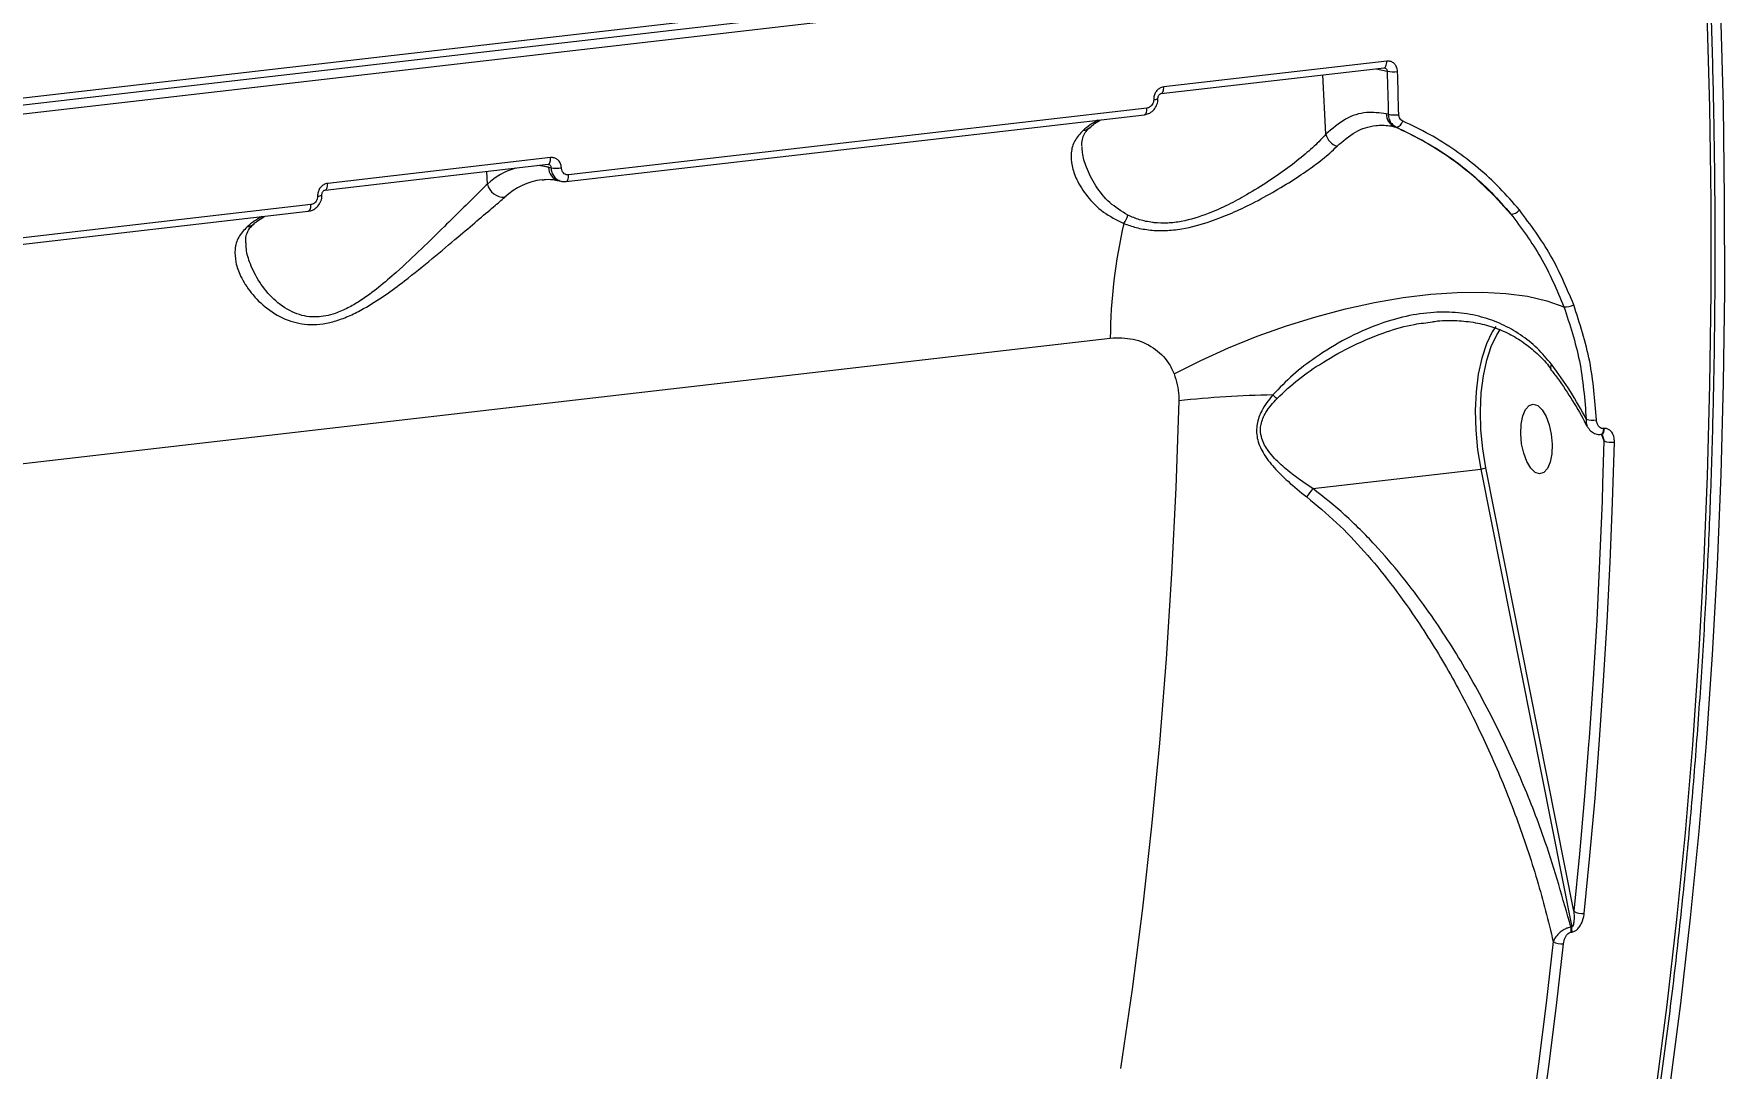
# Model space of a CAD drawing. Header units: millimetres. Extents: x -10881 to 8954, y -8695 to 5624.
# Drawn here: x 3864 to 4081, y -3589.7 to -3457 of the extents above; entities that cross this region are included whole.
import ezdxf

# ---------------------------------------------------------------- set-up
doc = ezdxf.new("R2010")
doc.units = ezdxf.units.MM
for name, color, linetype in [('DIKOM_ОБЪЕКТ', 7, 'Continuous'), ('DIKOM_РАЗМЕР_ЗОНА', 7, 'Continuous'), ('DIKOM_РАЗМЕР_ОБЪЕКТА', 7, 'Continuous')]:
    doc.layers.add(name, color=color, linetype=linetype)
doc.styles.add('style1', font='arial.ttf', dxfattribs={"width": 0.8})
doc.dimstyles.new('1-50', dxfattribs={"dimtxt": 300, "dimasz": 200, "dimexe": 100, "dimexo": 0, "dimgap": 100, "dimtad": 1, "dimtxsty": 'style1', "dimcen": 200, "dimclrd": 7, "dimclre": 7, "dimclrt": 7, "dimadec": 1, "dimazin": 2, "dimtfac": 1, "dimtmove": 0, "dimatfit": 2, "dimfxl": 0, "dimlwd": 25, "dimlwe": 18, "dimarcsym": 0})

# ---------------------------------------------------------------- blocks, each defined once
blk = doc.blocks.new('*D10')
at = {"layer": 'Defpoints', "color": 0, "transparency": 16777216}
for p in [(-7152.73, 2730.8), (7385.22, 911.28), (7385.22, -7693.77)]:
    blk.add_point(p, dxfattribs=at)
at = {"layer": 'DIKOM_РАЗМЕР_ОБЪЕКТА', "color": 7, "lineweight": 18, "transparency": 16777216}
for p, q in [((-7152.73, 2730.8), (-7152.73, -7793.77)), ((7385.22, 911.28), (7385.22, -7793.77))]:
    blk.add_line(p, q, dxfattribs=at)
at = {"layer": 'DIKOM_РАЗМЕР_ОБЪЕКТА', "color": 7, "lineweight": 25, "transparency": 16777216}
blk.add_line((-6952.73, -7693.77), (7185.22, -7693.77), dxfattribs=at)
at = {"layer": 'DIKOM_РАЗМЕР_ОБЪЕКТА', "color": 7, "transparency": 16777216}
for points in [[(-6952.73, -7660.43), (-6952.73, -7727.1), (-7152.73, -7693.77)], [(7185.22, -7660.43), (7185.22, -7727.1), (7385.22, -7693.77)]]:
    blk.add_solid(points, dxfattribs=at)
at = {"layer": 'DIKOM_РАЗМЕР_ОБЪЕКТА', "color": 7, "transparency": 16777216, "insert": (116.24, -7440.59), "char_height": 300, "attachment_point": 5, "style": 'style1'}
blk.add_mtext('14500', dxfattribs=at)
blk = doc.blocks.new('*D12')
at = {"layer": 'Defpoints', "color": 0, "transparency": 16777216}
for p in [(-9113.32, 3014.05), (8954.2, 2756.48), (8954.2, -8594.51)]:
    blk.add_point(p, dxfattribs=at)
at = {"layer": 'DIKOM_РАЗМЕР_ЗОНА', "color": 7, "lineweight": 18, "transparency": 16777216}
for p, q in [((-9113.32, 3014.05), (-9113.32, -8694.51)), ((8954.2, 2756.48), (8954.2, -8694.51))]:
    blk.add_line(p, q, dxfattribs=at)
at = {"layer": 'DIKOM_РАЗМЕР_ЗОНА', "color": 7, "lineweight": 25, "transparency": 16777216}
blk.add_line((-8913.32, -8594.51), (8754.2, -8594.51), dxfattribs=at)
at = {"layer": 'DIKOM_РАЗМЕР_ЗОНА', "color": 7, "transparency": 16777216}
for points in [[(-8913.32, -8561.18), (-8913.32, -8627.85), (-9113.32, -8594.51)], [(8754.2, -8561.18), (8754.2, -8627.85), (8954.2, -8594.51)]]:
    blk.add_solid(points, dxfattribs=at)
at = {"layer": 'DIKOM_РАЗМЕР_ЗОНА', "color": 7, "transparency": 16777216, "insert": (-79.56, -8341.34), "char_height": 300, "attachment_point": 5, "style": 'style1'}
blk.add_mtext('18000', dxfattribs=at)

msp = doc.modelspace()

# ---------------------------------------------------------------- linework, layer by layer
at = {"layer": 'DIKOM_ОБЪЕКТ', "color": 7, "linetype": 'Continuous', "lineweight": 15}
for p, q in [((3645.155, -3491.242), (4077.597, -3441.327)), ((4077.929, -3440.433), (3645.487, -3490.348)), ((3645.581, -3492.332), (4078.023, -3442.416)), ((4037.448, -3460.524), (4008.857, -3463.824)), ((4008.524, -3464.681), (4037.115, -3461.381)), ((4029.619, -3469.903), (4029.257, -3462.288)), ((4036.105, -3461.498), (4037.493, -3461.815)), ((3932.208, -3475.963), (4006.366, -3467.403)), ((4006.699, -3466.552), (3932.541, -3475.112)), ((4037.645, -3467.343), (4037.378, -3467.282)), ((4038.441, -3468.934), (4038.687, -3468.99)), ((3901.307, -3477.057), (3929.898, -3473.757)), ((3930.232, -3472.9), (3901.64, -3476.2)), ((3928.888, -3473.873), (3929.964, -3474.119)), ((3929.964, -3474.119), (3930.276, -3474.19)), ((3922.118, -3476.291), (3922.04, -3474.664)), ((3931.306, -3475.863), (3931.601, -3475.93)), ((3932.14, -3475.959), (3932.208, -3475.963)), ((3824.991, -3488.339), (3899.149, -3479.779)), ((3899.483, -3478.928), (3825.324, -3487.487)), ((3689.278, -3532.131), (4001.994, -3496.035)), ((4058.476, -3499.954), (4058.488, -3499.971)), ((4064.935, -3508.395), (4065.019, -3508.385)), ((4064.969, -3508.391), (4065.303, -3509.225)), ((4065.353, -3507.648), (4065.269, -3507.657)), ((4065.303, -3509.225), (4065.137, -3514.742)), ((4027.955, -3515.334), (4049.5, -3512.847)), ((4049.5, -3512.847), (4061.164, -3571.578)), ((4061.44, -3569.526), (4050.149, -3512.68)), ((4061.164, -3571.578), (4061.056, -3571.591)), ((4061.089, -3572.232), (4061.197, -3572.219))]:
    msp.add_line(p, q, dxfattribs=at)
at = {"layer": 'DIKOM_ОБЪЕКТ', "color": 7, "linetype": 'Continuous', "lineweight": 15, "flags": 128}
for points in [[(4078.023, -3442.416), (4078.505, -3454.454), (4078.828, -3466.444), (4078.993, -3478.377), (4078.999, -3490.243), (4078.845, -3502.032), (4078.534, -3513.734), (4078.063, -3525.338), (4077.435, -3536.836), (4076.649, -3548.217), (4075.706, -3559.473), (4074.608, -3570.593), (4073.354, -3581.568), (4071.945, -3592.389)], [(4073.732, -3592.182), (4075.141, -3581.361), (4076.395, -3570.386), (4077.493, -3559.267), (4078.436, -3548.011), (4079.222, -3536.63), (4079.85, -3525.132), (4080.321, -3513.527), (4080.632, -3501.826), (4080.786, -3490.037), (4080.78, -3478.171), (4080.615, -3466.238), (4080.292, -3454.248), (4079.81, -3442.21)], [(4037.115, -3461.381), (4037.132, -3461.379), (4037.211, -3461.343), (4037.283, -3461.273), (4037.345, -3461.17), (4037.393, -3461.039), (4037.428, -3460.883), (4037.446, -3460.71), (4037.448, -3460.524)], [(4037.493, -3461.815), (4037.514, -3462.506), (4037.534, -3463.198), (4037.554, -3463.889), (4037.573, -3464.58), (4037.592, -3465.271), (4037.61, -3465.962), (4037.628, -3466.652), (4037.645, -3467.343)], [(4038.987, -3467.393), (4038.97, -3466.7), (4038.952, -3466.008), (4038.934, -3465.316), (4038.915, -3464.623), (4038.896, -3463.931), (4038.876, -3463.238), (4038.856, -3462.545), (4038.835, -3461.851)], [(4008.52, -3464.682), (4008.541, -3464.679), (4008.62, -3464.644), (4008.692, -3464.573), (4008.753, -3464.47), (4008.802, -3464.339), (4008.836, -3464.183), (4008.855, -3464.01), (4008.857, -3463.824)], [(4006.366, -3467.403), (4006.382, -3467.401), (4006.462, -3467.366), (4006.533, -3467.296), (4006.595, -3467.194), (4006.643, -3467.064), (4006.678, -3466.909), (4006.697, -3466.736), (4006.699, -3466.552)], [(3929.964, -3474.119), (3928.929, -3473.946), (3928.541, -3473.914)], [(3929.898, -3473.757), (3929.915, -3473.754), (3929.995, -3473.719), (3930.066, -3473.649), (3930.128, -3473.546), (3930.176, -3473.414), (3930.211, -3473.259), (3930.229, -3473.085), (3930.232, -3472.9)], [(3901.303, -3477.058), (3901.324, -3477.054), (3901.403, -3477.019), (3901.475, -3476.949), (3901.536, -3476.846), (3901.585, -3476.715), (3901.62, -3476.559), (3901.638, -3476.385), (3901.64, -3476.2)], [(3932.208, -3475.963), (3932.224, -3475.96), (3932.303, -3475.926), (3932.375, -3475.856), (3932.436, -3475.754), (3932.485, -3475.623), (3932.519, -3475.469), (3932.538, -3475.296), (3932.541, -3475.112)], [(3899.149, -3479.779), (3899.165, -3479.776), (3899.245, -3479.741), (3899.316, -3479.672), (3899.378, -3479.57), (3899.426, -3479.439), (3899.461, -3479.285), (3899.48, -3479.112), (3899.483, -3478.928)], [(4010.19, -3500.635), (4013.61, -3498.905), (4017.174, -3497.291), (4020.846, -3495.81), (4024.589, -3494.476), (4028.368, -3493.301), (4032.144, -3492.299), (4035.881, -3491.478), (4039.542, -3490.847), (4043.089, -3490.412), (4046.489, -3490.177), (4049.708, -3490.145), (4052.714, -3490.316), (4055.477, -3490.688), (4057.97, -3491.257), (4060.169, -3492.019)], [(4051.444, -3494.545), (4050.973, -3495.26), (4050.23, -3496.79), (4049.627, -3498.608), (4049.18, -3500.673), (4048.898, -3502.935), (4048.788, -3505.341), (4048.854, -3507.835), (4049.093, -3510.357), (4049.5, -3512.847)], [(4050.149, -3512.68), (4049.755, -3510.265), (4049.523, -3507.82), (4049.46, -3505.402), (4049.566, -3503.068), (4049.839, -3500.875), (4050.273, -3498.873), (4050.857, -3497.109), (4051.578, -3495.626), (4052.044, -3494.92)], [(4058.57, -3499.403), (4058.472, -3499.618), (4058.436, -3499.798), (4058.465, -3499.936), (4058.476, -3499.954)], [(4010.781, -3504.101), (4010.401, -3515.237), (4009.861, -3526.27), (4009.162, -3537.19), (4008.306, -3547.986), (4007.293, -3558.649), (4006.124, -3569.168), (4004.799, -3579.534), (4003.321, -3589.737)], [(4058.279, -3507.156), (4058.547, -3508.381), (4058.662, -3509.655), (4058.613, -3510.875), (4058.404, -3511.941), (4058.053, -3512.768), (4057.588, -3513.289), (4057.046, -3513.46), (4056.472, -3513.27), (4055.911, -3512.732), (4055.41, -3511.89), (4055.009, -3510.813), (4054.741, -3509.588), (4054.626, -3508.314), (4054.676, -3507.095), (4054.884, -3506.028), (4055.235, -3505.201), (4055.7, -3504.68), (4056.242, -3504.509), (4056.816, -3504.7), (4057.377, -3505.237), (4057.878, -3506.079), (4058.279, -3507.156)], [(4064.937, -3508.395), (4064.988, -3508.381), (4065.098, -3508.294), (4065.186, -3508.135), (4065.244, -3507.917), (4065.269, -3507.657)], [(4065.017, -3508.385), (4065.072, -3508.371), (4065.182, -3508.284), (4065.27, -3508.125), (4065.329, -3507.907), (4065.353, -3507.648)], [(4062.772, -3569.827), (4063.497, -3562.462), (4064.154, -3555.037), (4064.741, -3547.555), (4065.26, -3540.018), (4065.711, -3532.43), (4066.091, -3524.793), (4066.403, -3517.109), (4066.645, -3509.383)], [(4065.137, -3514.742), (4065.062, -3516.933), (4064.751, -3524.599), (4064.371, -3532.218), (4063.922, -3539.788), (4063.404, -3547.307), (4063.34, -3548.168)], [(4063.34, -3548.168), (4062.818, -3554.771), (4062.163, -3562.178), (4061.44, -3569.526)], [(4058.803, -3573.442), (4057.903, -3581.325), (4056.923, -3589.129), (4055.864, -3596.85), (4054.727, -3604.486), (4053.511, -3612.032), (4052.217, -3619.486), (4050.845, -3626.845), (4049.398, -3634.105)], [(4050.674, -3634.519), (4052.125, -3627.243), (4053.499, -3619.868), (4054.796, -3612.397), (4056.015, -3604.834), (4057.155, -3597.182), (4058.216, -3589.443), (4059.198, -3581.622), (4060.1, -3573.722)]]:
    msp.add_lwpolyline(points, dxfattribs=at)
at = {"layer": 'DIKOM_ОБЪЕКТ', "color": 7, "linetype": 'Continuous', "lineweight": 15}
for centre, radius, start, end in [((4038.275, -3457.783), 4.107, 259.03356, 277.84189), ((4007.63, -3464.694), 0.77, 265.02374, 309.0062), ((4039.238, -3467.253), 1.861, 180.89481, 244.63722), ((4038.457, -3463.576), 3.853, 257.84063, 277.91025), ((4005.223, -3477.025), 10.145, 118.26855, 131.2754), ((3998.366, -3467.864), 1.545, 276.10481, 310.27686), ((4031.828, -3469.271), 2.298, 195.95452, 250.92992), ((4038.514, -3467.997), 1.008, 279.91747, 347.47316), ((3928.671, -3483.626), 9.837, 107.34664, 131.77943), ((3931.758, -3474.127), 1.794, 179.75272, 255.40265), ((3931.058, -3470.159), 4.107, 259.03356, 277.84189), ((3924.235, -3475.789), 2.176, 193.34976, 273.62628), ((3930.305, -3484.442), 8.787, 97.6039, 132.46608), ((3900.413, -3477.07), 0.77, 265.02374, 309.0062), ((3898.006, -3489.4), 10.145, 118.26855, 131.2754), ((4001.413, -3479.529), 2.951, 321.83936, 345.16243), ((4053.373, -3478.731), 1.403, 269.04343, 320.91916), ((3891.149, -3480.24), 1.545, 276.10481, 310.27686), ((4068.757, -3496.5), 66.765, 166.88644, 179.60104), ((4060.46, -3490.223), 1.819, 260.79275, 301.82296), ((4024.657, -3627.171), 123.85, 90.84758, 96.4326), ((4030.193, -3494.525), 11.485, 230.09478, 233.63825), ((4063.81, -3504.046), 2.516, 251.91887, 282.06053), ((4066.268, -3506.801), 2.609, 248.30324, 278.31868), ((4049.3, -3510.725), 2.132, 275.36604, 293.4734), ((4020.174, -3510.676), 9.068, 320.72286, 329.09513), ((4062.496, -3567.95), 1.897, 236.15368, 278.36733), ((4058.926, -3572.021), 2.173, 354.4291, 11.40834), ((4059.034, -3572.008), 2.173, 354.4291, 11.40834), ((4059.837, -3571.796), 1.944, 237.86434, 277.77717)]:
    msp.add_arc(centre, radius, start, end, dxfattribs=at)
for points, knots in [([(3970.404, -3805.338), (3971.032, -3805), (3973.236, -3803.815), (3976.95, -3801.463), (3981.544, -3798.29), (3986.066, -3794.796), (3990.516, -3791.008), (3994.891, -3786.923), (3999.186, -3782.545), (4003.4, -3777.877), (4007.527, -3772.923), (4011.565, -3767.687), (4015.512, -3762.173), (4019.363, -3756.386), (4023.116, -3750.329), (4026.769, -3744.007), (4030.318, -3737.426), (4033.761, -3730.59), (4037.096, -3723.504), (4040.319, -3716.175), (4043.429, -3708.607), (4046.424, -3700.806), (4049.3, -3692.778), (4052.057, -3684.529), (4054.692, -3676.066), (4057.203, -3667.394), (4059.588, -3658.521), (4061.846, -3649.452), (4063.974, -3640.195), (4065.972, -3630.757), (4067.838, -3621.145), (4069.571, -3611.365), (4071.169, -3601.426), (4072.63, -3591.334), (4073.955, -3581.098), (4075.142, -3570.725), (4076.19, -3560.222), (4077.099, -3549.598), (4077.867, -3538.861), (4078.495, -3528.018), (4078.981, -3517.078), (4079.326, -3506.049), (4079.529, -3494.94), (4079.59, -3483.758), (4079.509, -3472.512), (4079.284, -3461.21), (4078.966, -3451.123), (4078.687, -3444.797), (4078.575, -3442.266)], [0, 0, 0, 0, 0.008821, 0.0309505, 0.0530921, 0.0752453, 0.0974091, 0.1195824, 0.1417639, 0.1639521, 0.1861459, 0.208344, 0.2305454, 0.252749, 0.2749543, 0.2971604, 0.319367, 0.3415734, 0.3637794, 0.3859847, 0.4081893, 0.4303928, 0.4525954, 0.4747969, 0.4969974, 0.5191968, 0.5413951, 0.5635924, 0.5857887, 0.6079841, 0.6301785, 0.6523721, 0.6745649, 0.6967568, 0.7189481, 0.7411387, 0.7633286, 0.785518, 0.8077068, 0.8298951, 0.852083, 0.8742704, 0.8964575, 0.9186442, 0.9408306, 0.9630167, 0.9852026, 1, 1, 1, 1]), ([(4038.835, -3461.851), (4038.825, -3461.743), (4038.8, -3461.469), (4038.627, -3461.071), (4038.312, -3460.73), (4037.902, -3460.521), (4037.6, -3460.523), (4037.448, -3460.524)], [0, 0, 0, 0, 0.1418471, 0.3567284, 0.5713333, 0.7857186, 1, 1, 1, 1]), ([(4037.115, -3461.382), (4037.118, -3461.382), (4037.147, -3461.375), (4037.163, -3461.382), (4037.177, -3461.388)], [0, 0, 0, 0, 0.1264639, 1, 1, 1, 1]), ([(4037.177, -3461.386), (4037.183, -3461.387), (4037.239, -3461.39), (4037.331, -3461.448), (4037.433, -3461.557), (4037.486, -3461.689), (4037.491, -3461.779), (4037.493, -3461.815)], [0, 0, 0, 0, 0.0326154, 0.2962315, 0.5603633, 0.8251147, 1, 1, 1, 1]), ([(4006.364, -3467.385), (4006.551, -3467.354), (4006.963, -3467.284), (4007.518, -3466.885), (4007.94, -3466.29), (4008.131, -3465.713), (4008.1, -3465.377), (4008.093, -3465.293)], [0, 0, 0, 0, 0.1908692, 0.4220229, 0.6636595, 0.91555, 1, 1, 1, 1]), ([(4007.563, -3465.461), (4007.557, -3465.573), (4007.544, -3465.798), (4007.399, -3466.112), (4007.178, -3466.361), (4006.93, -3466.508), (4006.765, -3466.54), (4006.699, -3466.552)], [0, 0, 0, 0, 0.2151387, 0.4301737, 0.6449794, 0.8594762, 1, 1, 1, 1]), ([(4008.857, -3463.824), (4008.759, -3463.843), (4008.511, -3463.889), (4008.14, -3464.11), (4007.81, -3464.485), (4007.593, -3464.956), (4007.573, -3465.293), (4007.563, -3465.461)], [0, 0, 0, 0, 0.1406201, 0.3550994, 0.5698681, 0.7848826, 1, 1, 1, 1]), ([(4008.117, -3465.29), (4008.116, -3465.282), (4008.11, -3465.229), (4008.129, -3465.11), (4008.184, -3464.957), (4008.273, -3464.826), (4008.376, -3464.734), (4008.468, -3464.689), (4008.506, -3464.687), (4008.522, -3464.686)], [0, 0, 0, 0, 0.0278545, 0.183583, 0.344808, 0.5061098, 0.6757955, 0.8621578, 1, 1, 1, 1]), ([(4037.378, -3467.282), (4036.533, -3467.174), (4034.75, -3466.947), (4032.106, -3467.771), (4030.456, -3469.185), (4029.619, -3469.903)], [0, 0, 0, 0, 0.3069734, 0.648469, 1, 1, 1, 1]), ([(4037.645, -3467.343), (4037.649, -3467.402), (4037.666, -3467.681), (4037.807, -3468.159), (4038.163, -3468.69), (4038.513, -3468.89), (4038.687, -3468.99)], [0, 0, 0, 0, 0.08189289, 0.38804627, 0.69396486, 1, 1, 1, 1]), ([(4039.498, -3468.216), (4039.411, -3468.166), (4039.238, -3468.066), (4039.063, -3467.8), (4038.995, -3467.562), (4038.988, -3467.422), (4038.987, -3467.393)], [0, 0, 0, 0, 0.3056925, 0.6116133, 0.9180226, 1, 1, 1, 1]), ([(3998.531, -3469.4), (3998.127, -3469.832), (3997.318, -3470.695), (3996.904, -3472.251), (3997.007, -3473.936), (3997.665, -3475.837), (3998.96, -3477.887), (4000.917, -3479.944), (4002.816, -3480.894), (4003.733, -3481.352)], [0, 0, 0, 0, 0.1316586, 0.2634888, 0.3951402, 0.5268756, 0.688298, 0.8495356, 1, 1, 1, 1]), ([(3998.355, -3471.408), (3998.36, -3471.123), (3998.371, -3470.528), (3998.662, -3469.867), (3998.984, -3469.365), (3999.319, -3469.101), (3999.399, -3469.038)], [0, 0, 0, 0, 0.3030988, 0.6317425, 0.9111792, 1, 1, 1, 1]), ([(3999.372, -3469.037), (3999.577, -3468.864), (4000.054, -3468.464), (4000.533, -3468.197), (4000.805, -3468.045)], [0, 0, 0, 0, 0.4319988, 1, 1, 1, 1]), ([(4029.619, -3469.903), (4029.338, -3470.217), (4028.604, -3471.034), (4027.018, -3472.47), (4024.846, -3474.183), (4022.316, -3475.951), (4019.722, -3477.562), (4017.11, -3478.974), (4014.329, -3480.232), (4011.665, -3481.055), (4009.327, -3481.337), (4008.105, -3481.302), (4006.899, -3481.156), (4005.706, -3480.902), (4004.75, -3480.492), (4004.266, -3480.285)], [0, 0, 0, 0, 0.0653899, 0.1703679, 0.2779426, 0.3818114, 0.4884116, 0.5695635, 0.6527955, 0.7604191, 0.8151631, 0.8718852, 0.8800454, 0.9391998, 1, 1, 1, 1]), ([(4031.078, -3471.443), (4031.846, -3470.77), (4033.405, -3469.405), (4035.713, -3468.725), (4037.419, -3468.728), (4038.226, -3468.891), (4038.441, -3468.934)], [0, 0, 0, 0, 0.3414972, 0.6929958, 0.9180121, 1, 1, 1, 1]), ([(4053.35, -3480.134), (4052.241, -3478.904), (4050.01, -3476.428), (4046.306, -3473.397), (4042.455, -3470.838), (4039.784, -3469.571), (4038.441, -3468.934)], [0, 0, 0, 0, 0.2598499, 0.5228404, 0.7602266, 1, 1, 1, 1]), ([(4038.687, -3468.99), (4040.868, -3470.08), (4044.168, -3471.73), (4048.108, -3474.765), (4050.894, -3477.293), (4052.54, -3479.197), (4053.35, -3480.134)], [0, 0, 0, 0, 0.39516921, 0.59792265, 0.80216886, 1, 1, 1, 1]), ([(4054.462, -3479.616), (4053.635, -3478.658), (4051.985, -3476.747), (4049.204, -3474.197), (4046.201, -3471.897), (4042.972, -3469.856), (4040.659, -3468.764), (4039.498, -3468.216)], [0, 0, 0, 0, 0.1978344, 0.3948167, 0.593168, 0.7958375, 1, 1, 1, 1]), ([(4004.266, -3480.285), (4003.448, -3479.777), (4001.743, -3478.716), (4000.034, -3476.484), (3998.932, -3474.295), (3998.407, -3472.581), (3998.41, -3471.724), (3998.41, -3471.461)], [0, 0, 0, 0, 0.2220544, 0.4634432, 0.7114661, 0.9115664, 1, 1, 1, 1]), ([(4003.733, -3481.352), (4004.251, -3481.537), (4005.299, -3481.91), (4007.1, -3482.226), (4009.071, -3482.294), (4011.686, -3482.017), (4014.6, -3481.22), (4017.613, -3480.02), (4020.399, -3478.692), (4023.218, -3477.15), (4025.921, -3475.488), (4028.277, -3473.857), (4029.981, -3472.509), (4030.777, -3471.735), (4031.078, -3471.443)], [0, 0, 0, 0, 0.0603688, 0.1220455, 0.1825855, 0.245203, 0.3548646, 0.4358129, 0.5191047, 0.6213418, 0.7266004, 0.8297211, 0.9355795, 1, 1, 1, 1]), ([(3929.898, -3473.758), (3929.901, -3473.757), (3929.93, -3473.751), (3929.946, -3473.758), (3929.96, -3473.764)], [0, 0, 0, 0, 0.12646386, 1, 1, 1, 1]), ([(3929.96, -3473.762), (3929.966, -3473.762), (3930.022, -3473.765), (3930.114, -3473.823), (3930.216, -3473.932), (3930.269, -3474.064), (3930.274, -3474.155), (3930.276, -3474.19)], [0, 0, 0, 0, 0.0326154, 0.2962315, 0.5603633, 0.8251147, 1, 1, 1, 1]), ([(3931.618, -3474.227), (3931.608, -3474.118), (3931.583, -3473.845), (3931.41, -3473.447), (3931.095, -3473.106), (3930.685, -3472.897), (3930.383, -3472.899), (3930.232, -3472.9)], [0, 0, 0, 0, 0.1418471, 0.3567284, 0.5713333, 0.7857186, 1, 1, 1, 1]), ([(3930.276, -3474.19), (3930.291, -3474.336), (3930.327, -3474.701), (3930.564, -3475.227), (3930.981, -3475.695), (3931.351, -3475.839), (3931.533, -3475.911)], [0, 0, 0, 0, 0.1814602, 0.4563504, 0.7310723, 1, 1, 1, 1]), ([(3932.541, -3475.112), (3932.44, -3475.112), (3932.239, -3475.114), (3931.966, -3474.974), (3931.757, -3474.747), (3931.641, -3474.482), (3931.625, -3474.3), (3931.618, -3474.227)], [0, 0, 0, 0, 0.21424, 0.428583, 0.6431735, 0.858082, 1, 1, 1, 1]), ([(3922.118, -3476.291), (3921.686, -3476.72), (3920.752, -3477.65), (3918.866, -3479.502), (3916.501, -3481.837), (3913.698, -3484.587), (3910.867, -3487.261), (3908.2, -3489.551), (3906.11, -3491.106), (3904.214, -3492.222), (3902.367, -3493.034), (3900.794, -3493.348), (3899.38, -3493.335), (3898.291, -3493.162), (3896.513, -3492.504), (3894.576, -3491.063), (3892.806, -3488.873), (3891.717, -3486.668), (3891.19, -3484.961), (3891.193, -3484.107), (3891.194, -3483.848)], [0, 0, 0, 0, 0.0593354, 0.1285989, 0.1997455, 0.2839005, 0.3702706, 0.4255827, 0.4820214, 0.5148499, 0.5485596, 0.5968118, 0.6096657, 0.6397723, 0.6708816, 0.745206, 0.8243885, 0.9057472, 0.9713859, 1, 1, 1, 1]), ([(3901.64, -3476.2), (3901.542, -3476.218), (3901.294, -3476.265), (3900.923, -3476.486), (3900.593, -3476.861), (3900.376, -3477.332), (3900.356, -3477.668), (3900.346, -3477.837)], [0, 0, 0, 0, 0.1406201, 0.3550994, 0.5698681, 0.7848826, 1, 1, 1, 1]), ([(3929.125, -3475.767), (3929.276, -3475.741), (3929.84, -3475.64), (3930.567, -3475.712), (3931.158, -3475.833), (3931.306, -3475.863)], [0, 0, 0, 0, 0.2143107, 0.8040363, 1, 1, 1, 1]), ([(3931.533, -3475.911), (3931.537, -3475.912), (3931.72, -3476.002), (3931.932, -3475.98), (3932.14, -3475.959)], [0, 0, 0, 0, 0.0204681, 1, 1, 1, 1]), ([(3891.314, -3481.776), (3890.91, -3482.208), (3890.101, -3483.071), (3889.687, -3484.627), (3889.79, -3486.313), (3890.45, -3488.21), (3891.732, -3490.275), (3893.752, -3492.291), (3896.303, -3493.822), (3898.894, -3494.386), (3901.054, -3494.244), (3902.775, -3493.853), (3904.525, -3493.178), (3906.622, -3492.105), (3908.973, -3490.601), (3911.926, -3488.405), (3915.104, -3485.833), (3918.202, -3483.202), (3920.829, -3480.975), (3922.897, -3479.223), (3923.908, -3478.358), (3924.372, -3477.96)], [0, 0, 0, 0, 0.0554761, 0.1110246, 0.1664977, 0.2220062, 0.2900237, 0.3579634, 0.4226761, 0.4774073, 0.5052471, 0.5330944, 0.5627101, 0.5923749, 0.64043, 0.6885816, 0.7603261, 0.8320617, 0.8910003, 0.9498671, 1, 1, 1, 1]), ([(3899.148, -3479.761), (3899.334, -3479.729), (3899.746, -3479.66), (3900.301, -3479.26), (3900.723, -3478.665), (3900.914, -3478.089), (3900.883, -3477.753), (3900.876, -3477.669)], [0, 0, 0, 0, 0.1908692, 0.4220229, 0.6636595, 0.91555, 1, 1, 1, 1]), ([(3900.346, -3477.837), (3900.34, -3477.949), (3900.327, -3478.173), (3900.182, -3478.487), (3899.961, -3478.737), (3899.714, -3478.884), (3899.548, -3478.915), (3899.483, -3478.928)], [0, 0, 0, 0, 0.2151387, 0.4301737, 0.6449794, 0.8594762, 1, 1, 1, 1]), ([(3900.9, -3477.666), (3900.899, -3477.658), (3900.893, -3477.605), (3900.912, -3477.486), (3900.967, -3477.333), (3901.056, -3477.201), (3901.159, -3477.11), (3901.251, -3477.065), (3901.289, -3477.062), (3901.305, -3477.061)], [0, 0, 0, 0, 0.0278545, 0.183583, 0.344808, 0.5061098, 0.6757955, 0.8621578, 1, 1, 1, 1]), ([(3892.155, -3481.413), (3892.361, -3481.24), (3892.837, -3480.84), (3893.316, -3480.573), (3893.588, -3480.421)], [0, 0, 0, 0, 0.4319988, 1, 1, 1, 1]), ([(4053.35, -3480.134), (4054.704, -3481.931), (4057.443, -3485.568), (4059.253, -3489.852), (4060.169, -3492.019)], [0, 0, 0, 0, 0.4941653, 1, 1, 1, 1]), ([(4061.419, -3491.769), (4060.509, -3489.604), (4058.667, -3485.223), (4055.875, -3481.499), (4054.462, -3479.616)], [0, 0, 0, 0, 0.4941711, 1, 1, 1, 1]), ([(3891.164, -3483.848), (3891.15, -3483.682), (3891.108, -3483.183), (3891.297, -3482.549), (3891.605, -3481.928), (3892.026, -3481.548), (3892.175, -3481.414)], [0, 0, 0, 0, 0.1586417, 0.4757275, 0.8148383, 1, 1, 1, 1]), ([(4058.57, -3499.403), (4057.976, -3498.696), (4056.772, -3497.262), (4054.614, -3495.555), (4052.223, -3494.203), (4049.547, -3493.241), (4046.619, -3492.716), (4043.363, -3492.673), (4039.892, -3493.175), (4036.111, -3494.298), (4032.188, -3496.062), (4028.562, -3498.292), (4025.372, -3500.702), (4023.678, -3502.453), (4022.825, -3503.335)], [0, 0, 0, 0, 0.06672563, 0.13524936, 0.20491046, 0.276176, 0.35473124, 0.43500935, 0.5258167, 0.61856836, 0.72474495, 0.83326553, 0.91602707, 1, 1, 1, 1]), ([(4043.299, -3493.945), (4043.519, -3493.912), (4044.577, -3493.75), (4046.432, -3493.765), (4048.813, -3494.008), (4051.052, -3494.58), (4053.13, -3495.446), (4055.035, -3496.575), (4056.724, -3497.98), (4057.87, -3499.124), (4058.384, -3499.861), (4058.469, -3499.983)], [0, 0, 0, 0, 0.0382651, 0.1841269, 0.3268462, 0.4650861, 0.5990647, 0.7291936, 0.8545557, 0.9760521, 1, 1, 1, 1]), ([(4060.169, -3492.019), (4060.921, -3494.305), (4062.443, -3498.936), (4062.832, -3503.917), (4063.029, -3506.438)], [0, 0, 0, 0, 0.4938176, 1, 1, 1, 1]), ([(4064.335, -3506.507), (4064.142, -3503.993), (4063.75, -3498.902), (4062.202, -3494.166), (4061.419, -3491.769)], [0, 0, 0, 0, 0.4938716, 1, 1, 1, 1]), ([(4001.994, -3496.035), (4002.987, -3496.015), (4004.955, -3495.975), (4007.567, -3497.149), (4009.324, -3498.818), (4009.962, -3500.157), (4010.19, -3500.635)], [0, 0, 0, 0, 0.2885643, 0.5716288, 0.8470383, 1, 1, 1, 1]), ([(4023.383, -3503.773), (4024.285, -3502.937), (4026.104, -3501.252), (4029.425, -3498.995), (4033.187, -3496.883), (4037.163, -3495.266), (4040.566, -3494.272), (4042.537, -3494.062), (4043.302, -3493.98)], [0, 0, 0, 0, 0.1585728, 0.3197377, 0.5195262, 0.7230888, 0.8924305, 1, 1, 1, 1]), ([(4058.421, -3499.995), (4058.733, -3500.389), (4059.782, -3501.714), (4061.293, -3504.077), (4062.535, -3506.141), (4063.047, -3507.247), (4063.092, -3507.344)], [0, 0, 0, 0, 0.1681478, 0.5646186, 0.9617155, 1, 1, 1, 1]), ([(4063.029, -3506.438), (4062.382, -3505.242), (4061.081, -3502.837), (4059.41, -3500.552), (4058.57, -3499.403)], [0, 0, 0, 0, 0.4974093, 1, 1, 1, 1]), ([(4010.19, -3500.635), (4010.461, -3501.556), (4010.76, -3502.573), (4010.787, -3503.775), (4010.783, -3503.99), (4010.781, -3504.101)], [0, 0, 0, 0, 0.8217569, 0.9078664, 1, 1, 1, 1]), ([(4022.825, -3503.335), (4022.316, -3503.989), (4021.429, -3505.129), (4020.717, -3507.07), (4020.748, -3508.977), (4021.578, -3510.887), (4022.991, -3512.7), (4024.897, -3514.576), (4026.376, -3515.762), (4027.194, -3516.417)], [0, 0, 0, 0, 0.1491214, 0.259638, 0.3716709, 0.4987894, 0.6508245, 0.8069667, 1, 1, 1, 1]), ([(4027.955, -3515.334), (4027.111, -3514.762), (4025.614, -3513.747), (4023.639, -3512.112), (4022.163, -3510.54), (4021.319, -3508.929), (4021.228, -3507.763), (4021.394, -3506.7), (4021.968, -3505.347), (4022.862, -3504.353), (4023.383, -3503.773)], [0, 0, 0, 0, 0.2010652, 0.3566018, 0.5148984, 0.6384673, 0.7217527, 0.7449361, 0.8512565, 1, 1, 1, 1]), ([(4063.029, -3506.438), (4063.009, -3506.66), (4062.98, -3506.987), (4063.123, -3507.23), (4063.169, -3507.307)], [0, 0, 0, 0, 0.6809167, 1, 1, 1, 1]), ([(4065.269, -3507.657), (4065.213, -3507.659), (4065.069, -3507.665), (4064.835, -3507.574), (4064.586, -3507.348), (4064.39, -3506.979), (4064.354, -3506.666), (4064.335, -3506.507)], [0, 0, 0, 0, 0.1010885, 0.2613491, 0.4607039, 0.7265488, 1, 1, 1, 1]), ([(4063.159, -3507.357), (4063.283, -3507.559), (4063.519, -3507.942), (4064.076, -3508.293), (4064.572, -3508.442), (4064.853, -3508.382), (4064.933, -3508.365)], [0, 0, 0, 0, 0.3234537, 0.6145757, 0.8900387, 1, 1, 1, 1]), ([(4064.991, -3508.384), (4064.992, -3508.384), (4064.995, -3508.385), (4065.069, -3508.461), (4065.102, -3508.557), (4065.113, -3508.588)], [0, 0, 0, 0, 0.3086277, 0.7762328, 1, 1, 1, 1]), ([(4065.111, -3508.589), (4065.132, -3508.634), (4065.223, -3508.838), (4065.268, -3509.056), (4065.303, -3509.225)], [0, 0, 0, 0, 0.22346858, 1, 1, 1, 1]), ([(4066.645, -3509.383), (4066.632, -3509.14), (4066.608, -3508.681), (4066.355, -3508.134), (4066.02, -3507.795), (4065.677, -3507.64), (4065.451, -3507.645), (4065.353, -3507.648)], [0, 0, 0, 0, 0.279175, 0.5294196, 0.7216381, 0.8794287, 1, 1, 1, 1]), ([(4061.056, -3571.591), (4060.034, -3567.931), (4058.272, -3561.62), (4054.869, -3552.899), (4051.363, -3545.281), (4047.303, -3537.851), (4043.239, -3531.596), (4039.403, -3526.512), (4035.923, -3522.475), (4032.158, -3518.65), (4029.356, -3516.439), (4027.955, -3515.334)], [0, 0, 0, 0, 0.1721625, 0.2969452, 0.4217212, 0.5495767, 0.6773929, 0.7569487, 0.8364853, 0.9182743, 1, 1, 1, 1]), ([(4027.194, -3516.417), (4028.487, -3517.491), (4031.086, -3519.649), (4034.639, -3523.417), (4037.986, -3527.478), (4041.643, -3532.562), (4045.457, -3538.716), (4049.283, -3546.022), (4052.654, -3553.639), (4055.063, -3560.203), (4057.158, -3566.805), (4058.149, -3570.804), (4058.803, -3573.442)], [0, 0, 0, 0, 0.077204, 0.1552632, 0.2352624, 0.3156957, 0.4381019, 0.5613734, 0.6869532, 0.8131986, 0.8767617, 1, 1, 1, 1]), ([(4061.44, -3569.526), (4061.46, -3569.882), (4061.49, -3570.398), (4061.43, -3571.021), (4061.359, -3571.34), (4061.277, -3571.506), (4061.211, -3571.566), (4061.18, -3571.574), (4061.164, -3571.578)], [0, 0, 0, 0, 0.4958745, 0.7197696, 0.8702617, 0.9510287, 0.9759034, 1, 1, 1, 1]), ([(4061.197, -3572.219), (4061.286, -3572.2), (4061.484, -3572.158), (4061.816, -3571.944), (4062.167, -3571.565), (4062.551, -3570.887), (4062.721, -3570.273), (4062.767, -3569.871), (4062.772, -3569.827)], [0, 0, 0, 0, 0.09337227, 0.2087465, 0.37208319, 0.57929951, 0.95364335, 1, 1, 1, 1]), ([(4061.056, -3571.591), (4060.944, -3571.613), (4060.697, -3571.661), (4060.271, -3571.838), (4059.8, -3572.129), (4059.298, -3572.585), (4058.966, -3573.047), (4058.84, -3573.351), (4058.803, -3573.442)], [0, 0, 0, 0, 0.1137204, 0.2493511, 0.4227181, 0.6134963, 0.8848304, 1, 1, 1, 1]), ([(4060.1, -3573.722), (4060.149, -3573.461), (4060.22, -3573.082), (4060.481, -3572.634), (4060.696, -3572.402), (4060.906, -3572.269), (4061.032, -3572.243), (4061.089, -3572.232)], [0, 0, 0, 0, 0.4299746, 0.6257729, 0.7881205, 0.905263, 1, 1, 1, 1])]:
    msp.add_open_spline(points, degree=3, knots=knots, dxfattribs=at)

# ---------------------------------------------------------------- dimensions: what is measured, and where the dimension line sits
at = {"layer": 'DIKOM_РАЗМЕР_ЗОНА'}
dim = msp.add_linear_dim(base=(8954.2, -8594.513), p1=(-9113.319, 3014.045), p2=(8954.2, 2756.48), text='18000', dimstyle='1-50', dxfattribs=at)
dim.commit()
dim.dimension.update_dxf_attribs({"geometry": '*D12', "text_midpoint": (-79.559, -8594.513), "dimtype": 160})
at = {"layer": 'DIKOM_РАЗМЕР_ОБЪЕКТА'}
dim = msp.add_linear_dim(base=(7385.217, -7693.766), p1=(-7152.73, 2730.795), p2=(7385.217, 911.281), text='14500', dimstyle='1-50', dxfattribs=at)
dim.commit()
dim.dimension.update_dxf_attribs({"geometry": '*D10', "text_midpoint": (116.244, -7693.766), "dimtype": 160})

doc.saveas('drawing.dxf')
